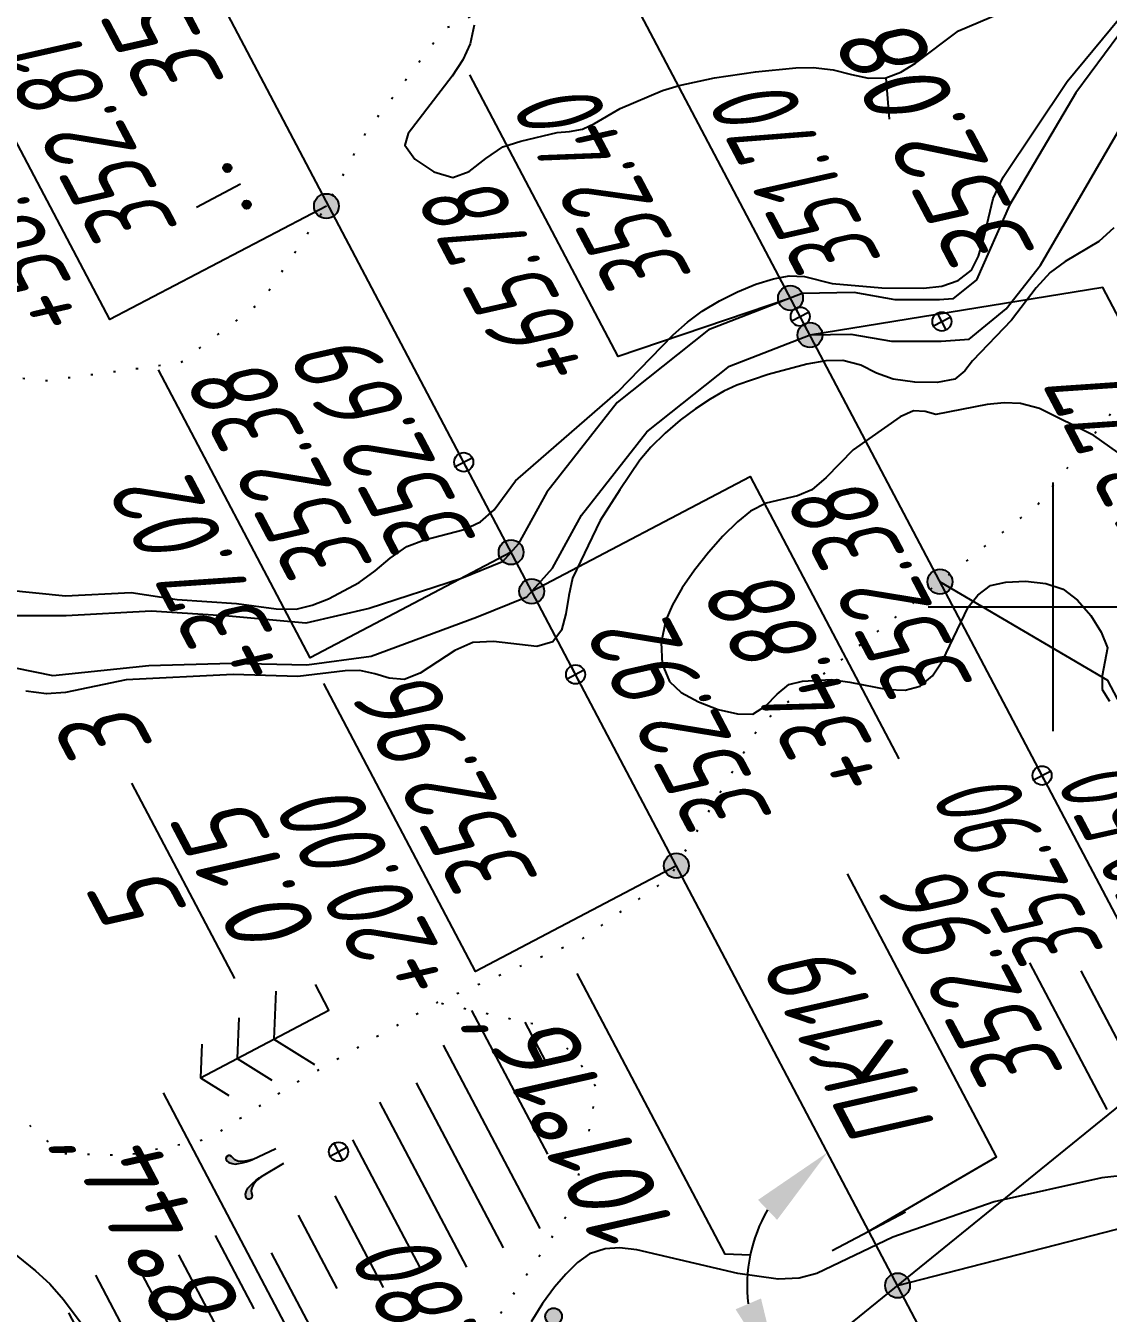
# Model space of a CAD drawing. Extents: x 1519150 to 1520806, y 2185741 to 2187019.
# Drawn here: x 1519350.5 to 1519402.7, y 2186765.9 to 2186828 of the extents above; entities that cross this region are included whole.
import ezdxf
from ezdxf.enums import TextEntityAlignment as Align

# ---------------------------------------------------------------- set-up
doc = ezdxf.new("R2010")
doc.units = 0
doc.linetypes.add('ИИDot', pattern=[1, 0, -1])
for name, color, linetype, lineweight in [('ИИ_БОЛОТО_025', 3, 'Continuous', 25), ('ИИ_ГЕОСЕТКА_025', 3, 'Continuous', 25), ('ИИ_ГИДРОГРАФИЯ_025', 3, 'Continuous', 25), ('ИИ_КОНТУР_025', 7, 'ИИDot', 25), ('ИИ_ОТМЕТКА_025', 7, 'Continuous', 25), ('ИИ_ПИКЕТАЖ_025', 7, 'Continuous', 25), ('ИИ_РАЗМЕР_025', 7, 'Continuous', 25), ('ИИ_РЕЛЬЕФ_025', 34, 'Continuous', 25), ('ИИ_ТРАССА_АД_025', 1, 'Continuous', 25), ('ИИ_ТРАССА_ТРУБ_025', 7, 'Continuous', 25), ('ИИ_УГОДЬЯ_025', 7, 'Continuous', 25)]:
    doc.layers.add(name, color=color, linetype=linetype, lineweight=lineweight)
doc.styles.add('VNIPISIMPLEXCUR', font='simplex.shx', dxfattribs={"width": 0.8, "oblique": 15})
doc.dimstyles.new('ИИ-2000-м-dm$2', dxfattribs={"dimscale": 2, "dimtxt": 2.5, "dimasz": 2.5, "dimexe": 1.25, "dimexo": 0, "dimgap": 1, "dimtad": 2, "dimtoh": 1, "dimzin": 1, "dimdsep": 46, "dimtxsty": 'VNIPISIMPLEXCUR', "dimcen": 2.5, "dimaunit": 1, "dimazin": 0, "dimtfac": 1, "dimtmove": 1, "dimatfit": 2, "dimfxl": 1, "dimarcsym": 0})

# ---------------------------------------------------------------- blocks, each defined once
blk = doc.blocks.new('ИИ05403')
at = {"linetype": 'Continuous', "lineweight": 25}
for points in [[(-0.372, 1.104), (-0.431, 1.161), (-0.48, 1.184), (-0.522, 1.188), (-0.557, 1.174), (-0.584, 1.138), (-0.586, 1.087), (-0.571, 1.061), (-0.533, 1.036), (-0.476, 1.021), (-0.421, 1.002), (-0.364, 0.955), (-0.323, 0.896), (-0.283, 0.809), (-0.251, 0.709), (-0.232, 0.626), (-0.236, 0.688), (-0.255, 0.786), (-0.277, 0.879), (-0.302, 0.97), (-0.328, 1.042)], [(0.421, 1.002), (0.476, 1.021), (0.533, 1.036), (0.571, 1.061), (0.586, 1.087), (0.584, 1.138), (0.557, 1.174), (0.522, 1.188), (0.48, 1.184), (0.431, 1.161), (0.372, 1.104), (0.328, 1.042), (0.302, 0.97), (0.277, 0.879), (0.255, 0.786), (0.236, 0.688), (0.232, 0.626), (0.251, 0.709), (0.283, 0.809), (0.323, 0.896), (0.364, 0.955)]]:
    blk.add_hatch(color=0, dxfattribs=at).paths.add_polyline_path(points)
at = {"color": 0, "linetype": 'Continuous', "lineweight": 25}
for points in [[(-0.232, 0.626), (-0.251, 0.709), (-0.283, 0.809), (-0.323, 0.896), (-0.364, 0.955), (-0.421, 1.002), (-0.476, 1.021), (-0.533, 1.036), (-0.571, 1.061), (-0.586, 1.087), (-0.584, 1.138), (-0.557, 1.174), (-0.522, 1.188), (-0.48, 1.184), (-0.431, 1.161), (-0.372, 1.104), (-0.328, 1.042), (-0.302, 0.97), (-0.277, 0.879), (-0.255, 0.786), (-0.236, 0.688), (-0.232, 0.626), (-0.2, 0)], [(0.232, 0.626), (0.251, 0.709), (0.283, 0.809), (0.323, 0.896), (0.364, 0.955), (0.421, 1.002), (0.476, 1.021), (0.533, 1.036), (0.571, 1.061), (0.586, 1.087), (0.584, 1.138), (0.557, 1.174), (0.522, 1.188), (0.48, 1.184), (0.431, 1.161), (0.372, 1.104), (0.328, 1.042), (0.302, 0.97), (0.277, 0.879), (0.255, 0.786), (0.236, 0.688), (0.232, 0.626), (0.2, 0)]]:
    blk.add_lwpolyline(points, dxfattribs=at)
blk = doc.blocks.new('ИИ053952')
at = {"linetype": 'Continuous', "lineweight": 25}
h = blk.add_hatch(color=0, dxfattribs=at)
edge = h.paths.add_edge_path()
edge.add_arc((-1.309, 2.13), 0.2, 0, 360)
h = blk.add_hatch(color=0, dxfattribs=at)
edge = h.paths.add_edge_path()
edge.add_arc((-0.785, 1.278), 0.3, 0, 360)
h = blk.add_hatch(color=0, dxfattribs=at)
edge = h.paths.add_edge_path()
edge.add_arc((1.499, 0.041), 0.3, 0, 360)
h = blk.add_hatch(color=0, dxfattribs=at)
edge = h.paths.add_edge_path()
edge.add_arc((2.499, 0.068), 0.2, 0, 360)
h = blk.add_hatch(color=0, dxfattribs=at)
edge = h.paths.add_edge_path()
edge.add_arc((-0.714, -1.319), 0.3, 0, 360)
h = blk.add_hatch(color=0, dxfattribs=at)
edge = h.paths.add_edge_path()
edge.add_arc((-1.19, -2.198), 0.2, 0, 360)
at = {"color": 0, "linetype": 'Continuous', "lineweight": 25}
for centre, radius in [((-1.309, 2.13), 0.2), ((-0.785, 1.278), 0.3), ((0, 0), 0.4), ((1.499, 0.041), 0.3), ((2.499, 0.068), 0.2), ((-0.714, -1.319), 0.3), ((-1.19, -2.198), 0.2)]:
    blk.add_circle(centre, radius, dxfattribs=at)
blk = doc.blocks.new('ИИ05468')
at = {"color": 0, "linetype": 'Continuous', "lineweight": 25, "flags": 128}
for points in [[(-2, 1), (2, 1)], [(-1.25, 0), (1.25, 0)], [(-0.5, -1), (0.5, -1)]]:
    blk.add_lwpolyline(points, dxfattribs=at)
blk = doc.blocks.new('ИИ05407')
at = {"linetype": 'Continuous', "lineweight": 25}
h = blk.add_hatch(color=0, dxfattribs=at)
edge = h.paths.add_edge_path()
edge.add_arc((-0.5, 0.1), 0.1, 0, 360)
h = blk.add_hatch(color=0, dxfattribs=at)
edge = h.paths.add_edge_path()
edge.add_arc((0.5, 0.1), 0.1, 0, 360)
at = {"color": 0, "linetype": 'Continuous', "lineweight": 25}
blk.add_lwpolyline([(0, 0), (0, 1.2)], dxfattribs=at)
for centre in [(-0.5, 0.1), (0.5, 0.1)]:
    blk.add_circle(centre, 0.1, dxfattribs=at)
blk = doc.blocks.new('ИИ053296')
at = {"color": 0, "linetype": 'Continuous', "lineweight": 25}
blk.add_lwpolyline([(0, 0), (1, 0)], dxfattribs=at)
blk = doc.blocks.new('ИИ05012')
at = {"color": 0, "linetype": 'Continuous', "lineweight": 25, "flags": 128}
for points in [[(0, 3), (0, -3)], [(-3, 0), (3, 0)]]:
    blk.add_lwpolyline(points, dxfattribs=at)
blk = doc.blocks.new('ИИ053672А')
at = {"color": 0, "linetype": 'Continuous'}
for points in [[(0.7, 3.096), (0, 3.5), (-0.7, 3.096)], [(0, 3.5), (0, 0), (0.7, 0)], [(0.85, 2.009), (0, 2.5), (-0.85, 2.009)], [(1, 0.923), (0, 1.5), (-1, 0.923)]]:
    blk.add_lwpolyline(points, dxfattribs=at)
at = {"color": 0, "linetype": 'Continuous', "style": 'VNIPISIMPLEXCUR', "oblique": 15, "width": 0.8}
blk.add_attdef('RACE1', text='', height=2, dxfattribs=at).set_placement((-2, 2.25), align=Align.RIGHT)
blk.add_attdef('HEIGHT', (2, 2.25), '', height=2, dxfattribs=at)
blk.add_attdef('DISTANCE', text='', height=2, dxfattribs=at).set_placement((8.5, 1.75), align=Align.MIDDLE_LEFT)
blk.add_attdef('RACE2', text='', height=2, dxfattribs=at).set_placement((-2, 1.25), align=Align.TOP_RIGHT)
blk.add_attdef('THICKNESS', text='', height=2, dxfattribs=at).set_placement((2, 1.25), align=Align.TOP_LEFT)
blk = doc.blocks.new('PICKET')
at = {"color": 0, "linetype": 'Continuous', "lineweight": 25}
for p, q in [((-0.23, 0), (0.23, 0)), ((0, 0.23), (0, -0.23))]:
    blk.add_line(p, q, dxfattribs=at)
blk.add_circle((0, 0), 0.23, dxfattribs=at)
at = {"color": 0, "linetype": 'Continuous', "style": 'VNIPISIMPLEXCUR', "oblique": 15, "width": 0.8}
blk.add_attdef('OTMETKA', (1.25, 0.3), '', height=2, dxfattribs=at)
at = {"color": 8, "linetype": 'Continuous', "style": 'VNIPISIMPLEXCUR', "oblique": 15, "width": 0.8, "flags": 1}
blk.add_attdef('NOMER', (1.25, -2.7), '', height=2, dxfattribs=at)
blk = doc.blocks.new('ИИ15001')
at = {"color": 0, "linetype": 'Continuous', "lineweight": 25}
blk.add_lwpolyline([(0, 1), (0, -1)], dxfattribs=at)
at = {"color": 0, "linetype": 'Continuous', "lineweight": 25, "style": 'VNIPISIMPLEXCUR', "oblique": 15, "width": 0.8}
blk.add_attdef('STATIONING', text='', height=2, dxfattribs=at).set_placement((0, 2), align=Align.CENTER)
at = {"color": 7, "linetype": 'Continuous', "lineweight": 25, "style": 'VNIPISIMPLEXCUR', "oblique": 15, "width": 0.8}
blk.add_attdef('HEIGHT', text='', height=2, dxfattribs=at).set_placement((0, -2), align=Align.TOP_CENTER)
blk = doc.blocks.new('ИИ150022')
at = {"linetype": 'Continuous', "lineweight": 25}
h = blk.add_hatch(color=0, dxfattribs=at)
edge = h.paths.add_edge_path()
edge.add_arc((0, 0), 0.3, 0, 360)
at = {"color": 0, "linetype": 'Continuous', "lineweight": 25}
blk.add_circle((0, 0), 0.3, dxfattribs=at)
at = {"color": 0, "linetype": 'Continuous', "style": 'VNIPISIMPLEXCUR', "oblique": 15, "width": 0.8}
for tag, p in [('STATIONING1', (1, 4.7)), ('STATIONING2', (1, 1.3))]:
    blk.add_attdef(tag, p, '', height=2, dxfattribs=at)
at = {"color": 7, "linetype": 'Continuous', "style": 'VNIPISIMPLEXCUR', "oblique": 15, "width": 0.8}
blk.add_attdef('HEIGHT', text='', height=2, dxfattribs=at).set_placement((0, -1.3), align=Align.TOP_CENTER)
blk = doc.blocks.new('ИИ15002')
at = {"linetype": 'Continuous', "lineweight": 25}
h = blk.add_hatch(color=0, dxfattribs=at)
edge = h.paths.add_edge_path()
edge.add_arc((0, 0), 0.3, 0, 360)
at = {"color": 0, "linetype": 'Continuous', "lineweight": 25}
blk.add_circle((0, 0), 0.3, dxfattribs=at)
at = {"color": 0, "linetype": 'Continuous', "style": 'VNIPISIMPLEXCUR', "oblique": 15, "width": 0.8}
blk.add_attdef('STATIONING', (1, 1.3), '', height=2, rotation=90, dxfattribs=at)
at = {"color": 7, "linetype": 'Continuous', "style": 'VNIPISIMPLEXCUR', "oblique": 15, "width": 0.8}
blk.add_attdef('HEIGHT', text='', height=2, dxfattribs=at).set_placement((0, -1.3), align=Align.TOP_CENTER)
blk = doc.blocks.new('*D65')
at = {"layer": 'Defpoints', "color": 0, "transparency": 16777216}
for p in [(1519482.409, 2186840.189), (1519365.937, 2186752.536), (1519273.871, 2186671.021), (1519643.409, 2186205.468), (1519806.553, 2185895.816)]:
    blk.add_point(p, dxfattribs=at)
at = {"layer": 'ИИ_РАЗМЕР_025', "color": 0, "lineweight": -2, "transparency": 16777216}
for p, q in [((1519364.263, 2186762.999), (1519357.118, 2186776.562)), ((1519363.331, 2186753.39), (1519364.263, 2186762.999)), ((1519360.922, 2186741.638), (1519354.165, 2186754.463))]:
    blk.add_line(p, q, dxfattribs=at)
blk.add_arc((1519360.922, 2186741.638), 11.997, 58.24287, 98.5895, dxfattribs=at)
at = {"layer": 'ИИ_РАЗМЕР_025', "color": 0, "transparency": 16777216}
for points in [[(1519359.339, 2186752.867), (1519358.923, 2186754.133), (1519355.33, 2186752.251)], [(1519367.677, 2186752.339), (1519366.796, 2186751.338), (1519370.239, 2186749.196)]]:
    blk.add_solid(points, dxfattribs=at)
at = {"layer": 'ИИ_РАЗМЕР_025', "color": 0, "transparency": 16777216, "insert": (1519357.466, 2186768.647), "char_height": 4, "attachment_point": 5, "rotation": 117.7798, "style": 'VNIPISIMPLEXCUR'}
blk.add_mtext("78°44'", dxfattribs=at)
blk = doc.blocks.new('*D66')
at = {"layer": 'Defpoints', "color": 0, "transparency": 16777216}
for p in [(1519297.92, 2186946.834), (1519482.409, 2186840.189), (1519385.295, 2186766.597), (1519273.871, 2186671.021), (1519823.89, 2185948.39)]:
    blk.add_point(p, dxfattribs=at)
at = {"layer": 'ИИ_РАЗМЕР_025', "color": 0, "lineweight": -2, "transparency": 16777216}
blk.add_arc((1519392.515, 2186767.266), 7.251, 149.80383, 187.02534, dxfattribs=at)
at = {"layer": 'ИИ_РАЗМЕР_025', "color": 0, "transparency": 16777216}
for points in [[(1519385.787, 2186771.394), (1519386.709, 2186770.431), (1519389.135, 2186773.681)], [(1519385.932, 2186766.64), (1519384.705, 2186766.118), (1519386.884, 2186762.698)]]:
    blk.add_solid(points, dxfattribs=at)
at = {"layer": 'ИИ_РАЗМЕР_025', "color": 0, "transparency": 16777216, "insert": (1519377.317, 2186774.536), "char_height": 4, "attachment_point": 5, "rotation": 117.7798, "style": 'VNIPISIMPLEXCUR'}
blk.add_mtext("101°16'", dxfattribs=at)
blk = doc.blocks.new('*D67')
at = {"layer": 'Defpoints', "color": 0, "transparency": 16777216}
for p in [(1519335.639, 2186966.703), (1520064.45, 2186007.56), (1519860.194, 2185951.717), (1519823.89, 2185948.39), (1519888.366, 2185917.443)]:
    blk.add_point(p, dxfattribs=at)
at = {"layer": 'ИИ_РАЗМЕР_025', "color": 0, "lineweight": -2, "transparency": 16777216}
for p, q in [((1519862.615, 2185950.153), (1519866.306, 2185943.155)), ((1519866.306, 2185943.155), (1519874.982, 2185926.685))]:
    blk.add_line(p, q, dxfattribs=at)
blk.add_arc((1519866.538, 2185958.88), 9.568, 217.9509, 273.64696, dxfattribs=at)
at = {"layer": 'ИИ_РАЗМЕР_025', "color": 0, "transparency": 16777216}
for points in [[(1519858.393, 2185952.705), (1519859.593, 2185953.287), (1519857.247, 2185956.595)], [(1519866.966, 2185949.974), (1519867.327, 2185948.69), (1519870.997, 2185950.415)]]:
    blk.add_solid(points, dxfattribs=at)
at = {"layer": 'ИИ_РАЗМЕР_025', "color": 0, "transparency": 16777216, "insert": (1519867.234, 2185931.993), "char_height": 4, "attachment_point": 5, "rotation": 117.7798, "style": 'VNIPISIMPLEXCUR'}
blk.add_mtext("103°58'", dxfattribs=at)
blk = doc.blocks.new('*D68')
at = {"layer": 'Defpoints', "color": 0, "transparency": 16777216}
for p in [(1519313.519, 2186955.051), (1520064.45, 2186007.56), (1519855.578, 2185949.86), (1519823.89, 2185948.39), (1519857.396, 2185922.593)]:
    blk.add_point(p, dxfattribs=at)
at = {"layer": 'ИИ_РАЗМЕР_025', "color": 0, "lineweight": -2, "transparency": 16777216}
for p, q in [((1519854.606, 2185946.846), (1519859.085, 2185938.334)), ((1519859.085, 2185938.334), (1519865.276, 2185926.582))]:
    blk.add_line(p, q, dxfattribs=at)
blk.add_arc((1519841.522, 2185952.727), 14.345, 313.80799, 357.78992, dxfattribs=at)
at = {"layer": 'ИИ_РАЗМЕР_025', "color": 0, "transparency": 16777216}
for points in [[(1519855.193, 2185952.106), (1519856.52, 2185952.241), (1519855.452, 2185956.153)], [(1519851.842, 2185941.834), (1519851.063, 2185942.915), (1519848.208, 2185940.035)]]:
    blk.add_solid(points, dxfattribs=at)
at = {"layer": 'ИИ_РАЗМЕР_025', "color": 0, "transparency": 16777216, "insert": (1519858.77, 2185929.531), "char_height": 4, "attachment_point": 5, "rotation": 117.7798, "style": 'VNIPISIMPLEXCUR'}
blk.add_mtext("76°2'", dxfattribs=at)

msp = doc.modelspace()

# ---------------------------------------------------------------- hatches: boundary and pattern name
at = {"layer": 'ИИ_БОЛОТО_025'}
h = msp.add_hatch(dxfattribs=at)
h.set_pattern_fill('ИИ_БОЛОТО', color=256, scale=2, style=0, pattern_type=2)
h.set_pattern_definition([(117.7798, (1533330.692, 2181764.337), (-30.08134, -15.84654), [10, -3, 4, -5, 4, -8]), (117.7798, (1533328.457, 2181764.29), (-30.08134, -15.84654), [8, -3, 5, -4, 5, -9]), (117.7798, (1533326.22, 2181764.243), (-30.08134, -15.84654), [8, -3, 4, -6, 4, -9]), (117.7798, (1533324.452, 2181763.31), (-30.08134, -15.84654), [8, -3, 4, -5, 4, -10]), (117.7798, (1533323.15, 2181761.493), (-30.08134, -15.84654), [8, -3, 3, -7, 4, -9]), (117.7798, (1533321.845, 2181759.677), (-30.08134, -15.84654), [8, -3, 3, -8, 4, -8]), (117.7798, (1533320.075, 2181758.744), (-30.08134, -15.84654), [8, -4, 3, -10, 4, -5]), (117.7798, (1533318.306, 2181757.812), (-30.08134, -15.84654), [8, -5, 3, -10, 4, -4]), (117.7798, (1533317.003, 2181755.995), (-30.08134, -15.84654), [9, -5, 4, -5, 8, -3]), (117.7798, (1533315.7, 2181754.18), (-30.08134, -15.84654), [7, -5, 4, -5, 10, -3]), (117.7798, (1533313.93, 2181753.246), (-30.08134, -15.84654), [7, -4, 5, -5, 9, -4]), (117.7798, (1533312.626, 2181751.43), (-30.08134, -15.84654), [7, -4, 6, -5, 9, -3]), (117.7798, (1533310.857, 2181750.497), (-30.08134, -15.84654), [5, -6, 6, -6, 7, -4]), (117.7798, (1533309.087, 2181749.565), (-30.08134, -15.84654), [4, -6, 7, -6, 5, -6]), (117.7798, (1533307.318, 2181748.633), (-30.08134, -15.84654), [3, -7, 8, -6, 4, -6]), (117.7798, (1533305.55, 2181747.7), (-30.08134, -15.84654), [3, -6, 8, -6, 4, -7]), (117.7798, (1533303.78, 2181746.77), (-30.08134, -15.84654), [4, -6, 10, -5, 4, -5])])
h.paths.add_polyline_path([(1519284.567, 2186672.008), (1519289.666, 2186672.728), (1519291.94, 2186674.475), (1519294.388, 2186677.533), (1519297.012, 2186681.29), (1519304.007, 2186690.901), (1519309.691, 2186696.58), (1519317.298, 2186700.424), (1519331.32, 2186705.192), (1519338.578, 2186707.638), (1519346.535, 2186710.609), (1519352.744, 2186713.23), (1519356.241, 2186714.89), (1519359.827, 2186716.987), (1519365.773, 2186723.802), (1519369.121, 2186726.712), (1519373.581, 2186728.11), (1519376.204, 2186728.197), (1519380.489, 2186728.634), (1519383.636, 2186729.944), (1519385.473, 2186731.517), (1519387.659, 2186734.4), (1519388.446, 2186740.079), (1519389.32, 2186742.7), (1519391.244, 2186745.671), (1519392.468, 2186747.768), (1519395.542, 2186751.912), (1519395.717, 2186753.747), (1519395.717, 2186755.407), (1519395.017, 2186756.63), (1519393.968, 2186757.591), (1519391.869, 2186757.591), (1519389.333, 2186757.154), (1519384.961, 2186756.368), (1519381.201, 2186755.843), (1519378.316, 2186755.756), (1519375.168, 2186755.756), (1519373.244, 2186756.28), (1519372.282, 2186757.591), (1519371.583, 2186760.474), (1519371.67, 2186762.484), (1519372.457, 2186764.58), (1519376.567, 2186770.651), (1519377.266, 2186773.01), (1519377.791, 2186775.368), (1519377.966, 2186776.854), (1519377.004, 2186778.252), (1519375.605, 2186779.737), (1519373.594, 2186780.174), (1519370.319, 2186780.911), (1519363.336, 2186776.946), (1519359.29, 2186774.33), (1519355.322, 2186773.537), (1519352.227, 2186773.617), (1519349.688, 2186775.837), (1519340.047, 2186796.057), (1519333.752, 2186797.121), (1519331.441, 2186797.606), (1519329.549, 2186797.546), (1519328.527, 2186797.334), (1519327.001, 2186778.454), (1519326.5, 2186767.009), (1519325.818, 2186762.841), (1519326.469, 2186758.409), (1519328.007, 2186755.69), (1519330.313, 2186751.397), (1519335.036, 2186743.559), (1519335.96, 2186737.971), (1519334.948, 2186732.071), (1519330.13, 2186723.353), (1519322.323, 2186715.593), (1519311.301, 2186712.114), (1519306.358, 2186709.756), (1519302.65, 2186707.062), (1519301.527, 2186704.143), (1519298.718, 2186697.633), (1519294.561, 2186692.581), (1519290.516, 2186689.326), (1519284.337, 2186687.417), (1519279.955, 2186686.744), (1519277.391, 2186685.627)])
h.paths.add_polyline_path([(1519371.137, 2186737.715), (1519369.571, 2186735.271), (1519365.853, 2186732.412), (1519362.721, 2186732.631), (1519357.045, 2186732.631), (1519351.663, 2186733.706), (1519348.532, 2186735.075), (1519348.238, 2186737.03), (1519350, 2186739.084), (1519352.74, 2186742.212), (1519356.067, 2186744.852), (1519358.22, 2186747.394), (1519362.525, 2186750.132), (1519365.167, 2186750.23), (1519368.299, 2186750.23), (1519371.528, 2186749.35), (1519372.507, 2186748.176), (1519373.094, 2186746.221), (1519372.996, 2186743.777), (1519372.604, 2186740.941)], flags=16)

# ---------------------------------------------------------------- linework, layer by layer
at = {"layer": 'ИИ_ГИДРОГРАФИЯ_025', "flags": 128}
for points in [[(1519405.252, 2186830.401), (1519401.105, 2186824.798), (1519397.909, 2186819.375), (1519396.322, 2186815.778), (1519395.189, 2186814.855), (1519394.539, 2186814.805), (1519392.395, 2186814.805), (1519390.424, 2186815.152), (1519387.919, 2186815.109), (1519383.404, 2186813.363), (1519379, 2186809.851), (1519375.597, 2186805.527), (1519374.228, 2186803.019), (1519373.46, 2186802.163), (1519371.495, 2186801.371), (1519367.037, 2186799.912), (1519363.987, 2186799.215), (1519360.276, 2186799.552), (1519356.524, 2186799.789), (1519352.433, 2186799.561), (1519349.623, 2186799.56)], [(1519349.011, 2186797.251), (1519351.788, 2186796.695), (1519356.419, 2186797.162), (1519360.4, 2186797.281), (1519364.029, 2186797.203), (1519367.137, 2186797.617), (1519372.218, 2186799.506), (1519374.639, 2186800.482), (1519375.872, 2186801.856), (1519377.272, 2186804.422), (1519380.428, 2186808.432), (1519384.411, 2186811.608), (1519388.309, 2186813.116), (1519390.266, 2186813.149), (1519392.22, 2186812.805), (1519394.616, 2186812.805), (1519395.966, 2186812.909), (1519397.757, 2186814.369), (1519399.408, 2186816.471), (1519403.444, 2186823.421)]]:
    msp.add_lwpolyline(points, dxfattribs=at)
at = {"layer": 'ИИ_КОНТУР_025', "flags": 128}
for points in [[(1519344.966, 2186812.099), (1519347.518, 2186811.341), (1519351.427, 2186810.907), (1519357.942, 2186811.775), (1519361.851, 2186814.726), (1519364.978, 2186819.326), (1519366.889, 2186822.884), (1519370.643, 2186827.872), (1519377.245, 2186830.997), (1519381.762, 2186832.298), (1519387.582, 2186834.989), (1519393.923, 2186837.419), (1519397.137, 2186840.023), (1519405.649, 2186846.011), (1519416.278, 2186853.947), (1519420.013, 2186855.943), (1519424.367, 2186861.177), (1519423.932, 2186864.128), (1519422.021, 2186867.079), (1519420.805, 2186870.117), (1519420.545, 2186873.935), (1519421.5, 2186876.799), (1519425.148, 2186880.618), (1519429.144, 2186882.527), (1519435.485, 2186884.003), (1519442.261, 2186883.829), (1519444.284, 2186883.741)], [(1519443.235, 2186838.863), (1519439.171, 2186838.874), (1519438.139, 2186838.24), (1519436.711, 2186836.099), (1519435.283, 2186831.66), (1519432.823, 2186827.061), (1519420.18, 2186818.689), (1519415.578, 2186815.439), (1519410.579, 2186813.457), (1519405.501, 2186811.316), (1519402.882, 2186809.413), (1519399.311, 2186804.973), (1519385.951, 2186794.388), (1519383.967, 2186791.059), (1519381.507, 2186786.936), (1519377.223, 2186783.923), (1519370.319, 2186780.911), (1519363.336, 2186776.946), (1519359.29, 2186774.33), (1519355.322, 2186773.537), (1519352.227, 2186773.617), (1519349.688, 2186775.837), (1519340.047, 2186796.057)], [(1519284.567, 2186672.008), (1519289.666, 2186672.728), (1519291.94, 2186674.475), (1519294.388, 2186677.533), (1519297.012, 2186681.29), (1519304.007, 2186690.901), (1519309.691, 2186696.58), (1519317.298, 2186700.424), (1519331.32, 2186705.192), (1519338.578, 2186707.638), (1519346.535, 2186710.609), (1519352.744, 2186713.23), (1519356.241, 2186714.89), (1519359.827, 2186716.987), (1519365.773, 2186723.802), (1519369.121, 2186726.712), (1519373.581, 2186728.11), (1519376.204, 2186728.197), (1519380.489, 2186728.634), (1519383.636, 2186729.944), (1519385.473, 2186731.517), (1519387.659, 2186734.4), (1519388.446, 2186740.079), (1519389.32, 2186742.7), (1519391.244, 2186745.671), (1519392.468, 2186747.768), (1519395.542, 2186751.912), (1519395.717, 2186753.747), (1519395.717, 2186755.407), (1519395.017, 2186756.63), (1519393.968, 2186757.591), (1519391.869, 2186757.591), (1519389.333, 2186757.154), (1519384.961, 2186756.368), (1519381.201, 2186755.843), (1519378.316, 2186755.756), (1519375.168, 2186755.756), (1519373.244, 2186756.28), (1519372.282, 2186757.591), (1519371.583, 2186760.474), (1519371.67, 2186762.484), (1519372.457, 2186764.58), (1519376.567, 2186770.651), (1519377.266, 2186773.01), (1519377.791, 2186775.368), (1519377.966, 2186776.854), (1519377.004, 2186778.252), (1519375.605, 2186779.737), (1519373.594, 2186780.174), (1519370.319, 2186780.911)]]:
    msp.add_lwpolyline(points, dxfattribs=at)
at = {"layer": 'ИИ_ПИКЕТАЖ_025', "color": 4}
for points, elevation in [([(1519364.978, 2186819.326), (1519354.528, 2186813.85), (1519347.061, 2186828.024)], 352.81), ([(1519373.883, 2186802.634), (1519364.196, 2186797.532), (1519356.878, 2186811.423)], 352.38), ([(1519374.877, 2186800.748), (1519385.402, 2186806.292), (1519392.581, 2186792.663)], 352.38), ([(1519381.85, 2186787.51), (1519372.164, 2186782.408), (1519364.846, 2186796.299)], 352.96), ([(1519391.135, 2186769.885), (1519397.286, 2186773.477), (1519390.096, 2186787.125)], 352.96)]:
    msp.add_lwpolyline(points, dxfattribs=dict(at, elevation=elevation))
at = {"layer": 'ИИ_ПИКЕТАЖ_025', "color": 1}
for points in [[(1519387.353, 2186814.89), (1519379.048, 2186812.068), (1519371.889, 2186825.657)], [(1519409.446, 2186802.06), (1519402.415, 2186815.407), (1519388.291, 2186813.109)], [(1519408.969, 2186784.471), (1519402.661, 2186796.445), (1519394.56, 2186801.209)]]:
    msp.add_lwpolyline(points, dxfattribs=at)
at = {"layer": 'ИИ_ПИКЕТАЖ_025', "elevation": 353.1}
msp.add_lwpolyline([(1519392.515, 2186767.266), (1519510.338, 2186797.533), (1519564.448, 2186694.819)], dxfattribs=at)
at = {"layer": 'ИИ_РАЗМЕР_025'}
msp.add_lwpolyline([(1519385.412, 2186768.722), (1519384.207, 2186768.769), (1519377.075, 2186782.307)], dxfattribs=at)
at = {"layer": 'ИИ_РЕЛЬЕФ_025'}
for points, elevation in [([(1519349.532, 2186800.826), (1519352.398, 2186800.531), (1519355.569, 2186800.689), (1519357.774, 2186800.353), (1519360.645, 2186800.161), (1519362.56, 2186799.906), (1519363.515, 2186799.889), (1519364.291, 2186800.08), (1519365.073, 2186800.389), (1519366.551, 2186801.166), (1519367.327, 2186801.729), (1519368.045, 2186802.351), (1519368.848, 2186802.901), (1519369.708, 2186803.228), (1519371.617, 2186803.724), (1519372.413, 2186804.093), (1519373.061, 2186804.685), (1519374.099, 2186806.069), (1519379.023, 2186810.364), (1519381.694, 2186813.117), (1519382.384, 2186813.732), (1519383.099, 2186814.26), (1519383.926, 2186814.751), (1519384.803, 2186815.191), (1519385.685, 2186815.555), (1519386.527, 2186815.821), (1519387.282, 2186815.966), (1519388.025, 2186815.935), (1519389.362, 2186815.59), (1519391.75, 2186815.379), (1519393.768, 2186815.363), (1519394.65, 2186815.473), (1519395.44, 2186815.741), (1519396.077, 2186816.244), (1519396.425, 2186816.912), (1519396.676, 2186817.796), (1519397.119, 2186819.694), (1519397.605, 2186820.728), (1519400.688, 2186825.33), (1519403.631, 2186828.893)], 352.5), ([(1519372.101, 2186828.055), (1519371.911, 2186827.147), (1519371.559, 2186826.374), (1519371.037, 2186825.598), (1519368.922, 2186822.831), (1519368.762, 2186822.267), (1519369.244, 2186821.594), (1519370.157, 2186820.978), (1519371.078, 2186820.699), (1519371.865, 2186820.994), (1519372.661, 2186821.628), (1519373.487, 2186822.178), (1519374.344, 2186822.452), (1519376.097, 2186822.884), (1519376.698, 2186822.93), (1519377.319, 2186823.043), (1519377.907, 2186823.31), (1519379.146, 2186824.042), (1519381.177, 2186824.897), (1519381.98, 2186825.143), (1519383.683, 2186825.506), (1519385.67, 2186825.809), (1519387.607, 2186825.989), (1519388.45, 2186826.014), (1519389.41, 2186825.9), (1519390.288, 2186825.672), (1519391.122, 2186825.503), (1519391.955, 2186825.518), (1519392.676, 2186825.784), (1519393.379, 2186826.214), (1519395.457, 2186827.782), (1519397.996, 2186828.859)], 353), ([(1519402.943, 2186818.271), (1519402.228, 2186817.621), (1519400.6, 2186816.649), (1519399.882, 2186816.12), (1519399.199, 2186815.38), (1519398.012, 2186813.818), (1519396.135, 2186811.872), (1519395.762, 2186811.379), (1519395.28, 2186810.975), (1519394.423, 2186810.817), (1519393.342, 2186810.841), (1519392.304, 2186810.978), (1519391.502, 2186811.268), (1519390.738, 2186811.656), (1519389.884, 2186811.888), (1519389.064, 2186811.863), (1519388.138, 2186811.711), (1519386.273, 2186811.21), (1519384.761, 2186810.688), (1519384.135, 2186810.394), (1519383.487, 2186810.017), (1519382.78, 2186809.549), (1519382.038, 2186808.998), (1519381.304, 2186808.38), (1519380.621, 2186807.708), (1519380.089, 2186807.07), (1519379.123, 2186805.637), (1519378.18, 2186804.17), (1519376.837, 2186801.386), (1519376.659, 2186800.547), (1519376.52, 2186799.662), (1519376.304, 2186798.869), (1519375.895, 2186798.304), (1519375.128, 2186798.093), (1519373.041, 2186798.326), (1519372.044, 2186798.276), (1519371.165, 2186797.892), (1519369.496, 2186796.8), (1519368.719, 2186796.502), (1519367.998, 2186796.552), (1519367.316, 2186796.774), (1519366.591, 2186796.927), (1519365.879, 2186796.915), (1519363.596, 2186796.639), (1519360.483, 2186796.729), (1519355.327, 2186796.482), (1519352.397, 2186795.865), (1519351.473, 2186795.801), (1519350.478, 2186795.93)], 352.5), ([(1519405.953, 2186805.446), (1519401.988, 2186808.26), (1519399.353, 2186809.57), (1519398.437, 2186809.814), (1519397.65, 2186809.845), (1519396.84, 2186809.754), (1519394.369, 2186809.274), (1519393.853, 2186809.419), (1519393.278, 2186809.446), (1519392.646, 2186809.17), (1519390.376, 2186807.578), (1519389.078, 2186806.241), (1519388.376, 2186805.639), (1519387.698, 2186805.36), (1519386.181, 2186805), (1519385.431, 2186804.618), (1519384.792, 2186804.092), (1519384.099, 2186803.41), (1519383.396, 2186802.621), (1519382.726, 2186801.773), (1519382.132, 2186800.914), (1519381.658, 2186800.093), (1519381.348, 2186799.359), (1519381.122, 2186798.278), (1519381.161, 2186797.252), (1519381.519, 2186796.393), (1519382.087, 2186795.874), (1519382.919, 2186795.412), (1519383.869, 2186795.053), (1519384.792, 2186794.842), (1519385.542, 2186794.824), (1519386.158, 2186795.23), (1519386.705, 2186795.782), (1519387.277, 2186796.248), (1519387.931, 2186796.412), (1519389.322, 2186796.498), (1519390.211, 2186796.37), (1519392.038, 2186796.017), (1519392.879, 2186795.985), (1519393.608, 2186796.179), (1519394.203, 2186796.672), (1519394.681, 2186797.399), (1519395.919, 2186799.98), (1519396.393, 2186800.562), (1519396.993, 2186801.027), (1519397.742, 2186801.192), (1519398.69, 2186801.234), (1519399.666, 2186801.128), (1519400.5, 2186800.849), (1519401.2, 2186800.323), (1519401.835, 2186799.585), (1519402.339, 2186798.772), (1519402.643, 2186798.017), (1519402.381, 2186796.67), (1519402.38, 2186796.019), (1519402.729, 2186795.457)], 353), ([(1519405.154, 2186772.772), (1519402.373, 2186772.453), (1519397.171, 2186771.299), (1519392.281, 2186769.59), (1519388.627, 2186767.848), (1519387.778, 2186767.616), (1519386.756, 2186767.577), (1519384.821, 2186767.841), (1519379.947, 2186768.987), (1519379.116, 2186769.077), (1519378.415, 2186769.039), (1519377.665, 2186768.791), (1519377.083, 2186768.379), (1519376.521, 2186767.818), (1519375.971, 2186767.181), (1519375.393, 2186766.392), (1519374.851, 2186765.515)], 353), ([(1519346.154, 2186771.852), (1519350.953, 2186767.967), (1519351.632, 2186767.346), (1519352.306, 2186766.588), (1519354.062, 2186764.227)], 352.5)]:
    msp.add_lwpolyline(points, dxfattribs=dict(at, elevation=elevation))
at = {"layer": 'ИИ_ТРАССА_АД_025'}
msp.add_lwpolyline([(1519857.396, 2185922.593), (1519313.519, 2186955.051)], dxfattribs=at)
at = {"layer": 'ИИ_ТРАССА_АД_025', "flags": 128}
msp.add_lwpolyline([(1519273.871, 2186671.021), (1519482.409, 2186840.189)], dxfattribs=at)
at = {"layer": 'ИИ_ТРАССА_ТРУБ_025', "color": 4}
msp.add_lwpolyline([(1520767.29, 2186180.317), (1520640.49, 2186149.16), (1520353.58, 2186078.63), (1520064.45, 2186007.56), (1519823.89, 2185948.39), (1519297.92, 2186946.834)], dxfattribs=at)
at = {"layer": 'ИИ_УГОДЬЯ_025'}
msp.add_lwpolyline([(1519360.553, 2186782.078), (1519355.588, 2186791.502)], dxfattribs=at)

# ---------------------------------------------------------------- block references
at = {"layer": 'ИИ_БОЛОТО_025', "xscale": 2, "yscale": 2, "zscale": 2, "rotation": 117.7797222222222}
msp.add_blockref('ИИ05468', (1519402.536, 2186780.226), dxfattribs=at)
at = {"layer": 'ИИ_ГЕОСЕТКА_025', "xscale": 2, "yscale": 2, "zscale": 2}
msp.add_blockref('ИИ05012', (1519400, 2186800), dxfattribs=at)
at = {"layer": 'ИИ_ОТМЕТКА_025'}
ref = msp.add_blockref('PICKET', (1519357.66, 2186833.431, 353.23), dxfattribs=dict(at, xscale=2, yscale=2, zscale=2, rotation=117.7797222222222))
ref.add_attrib('OTMETKA', '353.23', (1519360.189, 2186825.286, 353.23), dxfattribs={"layer": '0', "color": 0, "linetype": 'Continuous', "height": 4, "rotation": 117.77972, "style": 'VNIPISIMPLEXCUR', "oblique": 15, "width": 0.8})
ref = msp.add_blockref('PICKET', (1519394.653, 2186813.759, 354.26), dxfattribs=dict(at, xscale=2, yscale=2, zscale=2, rotation=117.7797222222222))
ref.add_attrib('OTMETKA', '352.08', (1519399.277, 2186817.039, 354.26), dxfattribs={"layer": '0', "color": 0, "linetype": 'Continuous', "height": 4, "rotation": 117.77972, "style": 'VNIPISIMPLEXCUR', "oblique": 15, "width": 0.8})
ref = msp.add_blockref('PICKET', (1519387.822, 2186814, 351.7), dxfattribs=dict(at, xscale=2, yscale=2, zscale=2, rotation=117.7792673703056))
ref.add_attrib('OTMETKA', '351.70', (1519391.826, 2186816.706, 351.7), dxfattribs={"layer": '0', "color": 0, "linetype": 'Continuous', "height": 4, "rotation": 117.77927, "style": 'VNIPISIMPLEXCUR', "oblique": 15, "width": 0.65})
ref = msp.add_blockref('PICKET', (1519371.596, 2186806.975, 352.69), dxfattribs=dict(at, xscale=2, yscale=2, zscale=2, rotation=117.7797222222222))
ref.add_attrib('OTMETKA', '352.69', (1519372.31, 2186803.19, 352.69), dxfattribs={"layer": '0', "color": 0, "linetype": 'Continuous', "height": 4, "rotation": 117.77972, "style": 'VNIPISIMPLEXCUR', "oblique": 15, "width": 0.7})
ref = msp.add_blockref('PICKET', (1519376.989, 2186796.739, 352.92), dxfattribs=dict(at, xscale=2, yscale=2, zscale=2, rotation=117.7797222222222))
ref.add_attrib('OTMETKA', '352.92', (1519386.592, 2186789.836, 352.92), dxfattribs={"layer": '0', "color": 0, "linetype": 'Continuous', "height": 4, "rotation": 117.77972, "style": 'VNIPISIMPLEXCUR', "oblique": 15, "width": 0.7})
ref = msp.add_blockref('PICKET', (1519399.484, 2186791.862, 352.9), dxfattribs=dict(at, xscale=2, yscale=2, zscale=2, rotation=117.7797961859119))
ref.add_attrib('OTMETKA', '352.90', (1519402.548, 2186783.391, 352.9), dxfattribs={"layer": '0', "color": 0, "linetype": 'Continuous', "height": 4, "rotation": 117.7798, "style": 'VNIPISIMPLEXCUR', "oblique": 15, "width": 0.6})
ref = msp.add_blockref('PICKET', (1519365.56, 2186773.72, 352.8), dxfattribs=dict(at, xscale=2, yscale=2, zscale=2, rotation=117.7797222222222))
ref.add_attrib('OTMETKA', '352.80', (1519375.252, 2186759.739, 352.8), dxfattribs={"layer": '0', "color": 0, "linetype": 'Continuous', "height": 4, "rotation": 117.77972, "style": 'VNIPISIMPLEXCUR', "oblique": 15, "width": 0.7})
at = {"layer": 'ИИ_ПИКЕТАЖ_025', "color": 4}
ref = msp.add_blockref('ИИ15002', (1519364.978, 2186819.326, 352.81), dxfattribs=dict(at, xscale=1.999999999999999, yscale=1.999999999999999, zscale=1.999999999999999, rotation=117.7797222222222))
ref.add_attrib('STATIONING', '+56.00', (1519353.753, 2186813.777, 352.81), dxfattribs={"layer": '0', "color": 0, "linetype": 'Continuous', "height": 4, "rotation": 117.77985, "style": 'VNIPISIMPLEXCUR', "oblique": 15, "width": 0.7})
ref.add_attrib('HEIGHT', '352.81', dxfattribs={"layer": '0', "color": 7, "linetype": 'Continuous', "height": 4, "rotation": 117.77972, "style": 'VNIPISIMPLEXCUR', "oblique": 15, "width": 0.7}).set_placement((1519351.889, 2186821.09, 352.81), align=Align.TOP_CENTER)
at = {"layer": 'ИИ_ПИКЕТАЖ_025', "color": 1}
ref = msp.add_blockref('ИИ15002', (1519387.353, 2186814.89, 352.4), dxfattribs=dict(at, xscale=2, yscale=2, zscale=2, rotation=117.7793137903056))
ref.add_attrib('STATIONING', '+65.78', (1519378.135, 2186811.391, 352.4), dxfattribs={"layer": '0', "color": 0, "linetype": 'Continuous', "height": 4, "rotation": 117.77917, "style": 'VNIPISIMPLEXCUR', "oblique": 15, "width": 0.65})
ref.add_attrib('HEIGHT', '352.40', dxfattribs={"layer": '0', "color": 7, "linetype": 'Continuous', "height": 4, "rotation": 117.77931, "style": 'VNIPISIMPLEXCUR', "oblique": 15, "width": 0.65}).set_placement((1519376.72, 2186818.69, 352.4), align=Align.TOP_CENTER)
ref = msp.add_blockref('ИИ15002', (1519388.291, 2186813.109, 352.4), dxfattribs=dict(at, xscale=2, yscale=2, zscale=2, rotation=117.7793137903056))
ref.add_attrib('STATIONING', '+63.77', (1519408.626, 2186801.899), dxfattribs={"layer": '0', "color": 0, "linetype": 'Continuous', "height": 4, "rotation": 117.77917, "style": 'VNIPISIMPLEXCUR', "oblique": 15, "width": 0.7})
ref.add_attrib('HEIGHT', '352.40', dxfattribs={"layer": '0', "color": 7, "linetype": 'Continuous', "height": 4, "rotation": 117.77931, "style": 'VNIPISIMPLEXCUR', "oblique": 15, "width": 0.7}).set_placement((1519407.067, 2186808.536), align=Align.TOP_CENTER)
at = {"layer": 'ИИ_ПИКЕТАЖ_025', "color": 4}
ref = msp.add_blockref('ИИ15002', (1519373.883, 2186802.634, 352.38), dxfattribs=dict(at, xscale=1.999999999999999, yscale=1.999999999999999, zscale=1.999999999999999, rotation=117.7797222222222))
ref.add_attrib('STATIONING', '+37.02', (1519363.452, 2186796.91, 352.38), dxfattribs={"layer": '0', "color": 0, "linetype": 'Continuous', "height": 4, "rotation": 117.77985, "style": 'VNIPISIMPLEXCUR', "oblique": 15, "width": 0.7})
ref.add_attrib('HEIGHT', '352.38', dxfattribs={"layer": '0', "color": 7, "linetype": 'Continuous', "height": 4, "rotation": 117.77972, "style": 'VNIPISIMPLEXCUR', "oblique": 15, "width": 0.7}).set_placement((1519361.154, 2186805.102, 352.38), align=Align.TOP_CENTER)
ref = msp.add_blockref('ИИ15002', (1519374.877, 2186800.748, 352.38), dxfattribs=dict(at, xscale=1.999999999999999, yscale=1.999999999999999, zscale=1.999999999999999, rotation=117.7797222222222))
ref.add_attrib('STATIONING', '+34.88', (1519392.353, 2186791.566, 352.38), dxfattribs={"layer": '0', "color": 0, "linetype": 'Continuous', "height": 4, "rotation": 117.77985, "style": 'VNIPISIMPLEXCUR', "oblique": 15, "width": 0.7})
ref.add_attrib('HEIGHT', '352.38', dxfattribs={"layer": '0', "color": 7, "linetype": 'Continuous', "height": 4, "rotation": 117.77972, "style": 'VNIPISIMPLEXCUR', "oblique": 15, "width": 0.7}).set_placement((1519390.1, 2186799.366, 352.38), align=Align.TOP_CENTER)
at = {"layer": 'ИИ_ПИКЕТАЖ_025', "color": 1}
ref = msp.add_blockref('ИИ15002', (1519394.56, 2186801.209, 353.11), dxfattribs=dict(at, xscale=1.999999999999999, yscale=1.999999999999999, zscale=1.999999999999999, rotation=117.7793140603056))
ref.add_attrib('STATIONING', '+50.50', (1519408.538, 2186784.136), dxfattribs={"layer": '0', "color": 0, "linetype": 'Continuous', "height": 4, "rotation": 117.77917, "style": 'VNIPISIMPLEXCUR', "oblique": 15, "width": 0.6})
ref.add_attrib('HEIGHT', '353.11', dxfattribs={"layer": '0', "color": 7, "linetype": 'Continuous', "height": 4, "rotation": 117.77931, "style": 'VNIPISIMPLEXCUR', "oblique": 15, "width": 0.6}).set_placement((1519406.778, 2186789.906), align=Align.TOP_CENTER)
at = {"layer": 'ИИ_ПИКЕТАЖ_025', "color": 4}
ref = msp.add_blockref('ИИ15002', (1519381.85, 2186787.51, 352.96), dxfattribs=dict(at, xscale=1.999999999999999, yscale=1.999999999999999, zscale=1.999999999999999, rotation=117.7797222222222))
ref.add_attrib('STATIONING', '+20.00', (1519371.419, 2186781.785, 352.96), dxfattribs={"layer": '0', "color": 0, "linetype": 'Continuous', "height": 4, "rotation": 117.77985, "style": 'VNIPISIMPLEXCUR', "oblique": 15, "width": 0.7})
ref.add_attrib('HEIGHT', '352.96', dxfattribs={"layer": '0', "color": 7, "linetype": 'Continuous', "height": 4, "rotation": 117.77972, "style": 'VNIPISIMPLEXCUR', "oblique": 15, "width": 0.7}).set_placement((1519369.121, 2186789.978, 352.96), align=Align.TOP_CENTER)
at = {"layer": 'ИИ_ПИКЕТАЖ_025', "xscale": 2, "yscale": 2, "zscale": 2, "rotation": 117.7797961859119}
msp.add_blockref('ИИ150022', (1519392.515, 2186767.266, 353.1), dxfattribs=at)
at = {"layer": 'ИИ_ПИКЕТАЖ_025', "color": 4}
ref = msp.add_blockref('ИИ15001', (1519391.135, 2186769.885, 352.96), dxfattribs=dict(at, xscale=2, yscale=2, zscale=2, rotation=117.7798))
ref.add_attrib('STATIONING', 'ПК119', dxfattribs={"layer": '0', "color": 0, "linetype": 'Continuous', "lineweight": 25, "height": 4, "rotation": 117.7798, "style": 'VNIPISIMPLEXCUR', "oblique": 15, "width": 0.7}).set_placement((1519392.154, 2186779.31), align=Align.CENTER)
ref.add_attrib('HEIGHT', '352.96', dxfattribs={"layer": '0', "color": 7, "linetype": 'Continuous', "lineweight": 25, "height": 4, "rotation": 117.77972, "style": 'VNIPISIMPLEXCUR', "oblique": 15, "width": 0.7}).set_placement((1519394.447, 2186780.656), align=Align.TOP_CENTER)
at = {"layer": 'ИИ_РЕЛЬЕФ_025', "xscale": 2, "yscale": 2, "zscale": 2, "rotation": 274.6121387159118}
msp.add_blockref('ИИ053296', (1519391.955, 2186825.518, 353), dxfattribs=at)
at = {"layer": 'ИИ_УГОДЬЯ_025', "rotation": 117.7797222222222}
for name, p, xscale, yscale, zscale in [('ИИ05407', (1519360.839, 2186820.379), 1.999999999999999, 1.999999999999999, 1.999999999999999), ('ИИ05403', (1519362.731, 2186773.516), 2, 2, 2)]:
    msp.add_blockref(name, p, dxfattribs=dict(at, xscale=xscale, yscale=yscale, zscale=zscale))
at = {"layer": 'ИИ_УГОДЬЯ_025'}
ref = msp.add_blockref('ИИ053672А', (1519365.101, 2186780.548), dxfattribs=dict(at, xscale=1.999999999999999, yscale=1.999999999999999, zscale=1.999999999999999, rotation=117.7797222222222))
ref.add_attrib('HEIGHT', '5', (1519358.41, 2186785.272), dxfattribs={"layer": '0', "color": 0, "linetype": 'Continuous', "height": 4, "rotation": 117.77972, "style": 'VNIPISIMPLEXCUR', "oblique": 15, "width": 0.8})
ref.add_attrib('THICKNESS', '0.15', dxfattribs={"layer": '0', "color": 0, "linetype": 'Continuous', "height": 4, "rotation": 117.77972, "style": 'VNIPISIMPLEXCUR', "oblique": 15, "width": 0.8}).set_placement((1519361.198, 2186782.383), align=Align.TOP_LEFT)
ref.add_attrib('DISTANCE', '3', dxfattribs={"layer": '0', "color": 0, "linetype": 'Continuous', "height": 4, "rotation": 117.77972, "style": 'VNIPISIMPLEXCUR', "oblique": 15, "width": 0.8}).set_placement((1519354.968, 2186792.327), align=Align.MIDDLE_LEFT)
at = {"layer": 'ИИ_УГОДЬЯ_025', "xscale": 2, "yscale": 2, "zscale": 2}
msp.add_blockref('ИИ053952', (1519378.55, 2186761.515), dxfattribs=at)

# ---------------------------------------------------------------- dimensions: what is measured, and where the dimension line sits
at = {"layer": 'ИИ_РАЗМЕР_025'}
for base, line1, line2, override, picture, middle in [((1519860.194, 2185951.717), ((1520064.45, 2186007.56), (1519823.89, 2185948.39)), ((1519335.639, 2186966.703), (1519888.366, 2185917.443)), {"dimtxt": 2, "dimasz": 2, "dimzin": 0}, '*D67', (1519867.234, 2185931.993)), ((1519855.578, 2185949.86), ((1520064.45, 2186007.56), (1519823.89, 2185948.39)), ((1519857.396, 2185922.593), (1519313.519, 2186955.051)), {"dimtxt": 2, "dimasz": 2, "dimzin": 0}, '*D68', (1519858.77, 2185929.531)), ((1519385.295, 2186766.597), ((1519823.89, 2185948.39), (1519297.92, 2186946.834)), ((1519273.871, 2186671.021), (1519482.409, 2186840.189)), {"dimtxt": 2, "dimasz": 2, "dimgap": 0.5, "dimtmove": 2}, '*D66', (1519377.317, 2186774.536)), ((1519365.937, 2186752.536), ((1519806.553, 2185895.816), (1519643.409, 2186205.468)), ((1519273.871, 2186671.021), (1519482.409, 2186840.189)), {"dimtxt": 2, "dimasz": 2, "dimgap": 0.5}, '*D65', (1519357.466, 2186768.647))]:
    dim = msp.add_angular_dim_2l(base=base, line1=line1, line2=line2, dimstyle='ИИ-2000-м-dm$2', override=override, dxfattribs=at)
    dim.commit()
    dim.dimension.update_dxf_attribs({"geometry": picture, "text_midpoint": middle, "dimtype": 162})

doc.saveas('drawing.dxf')
